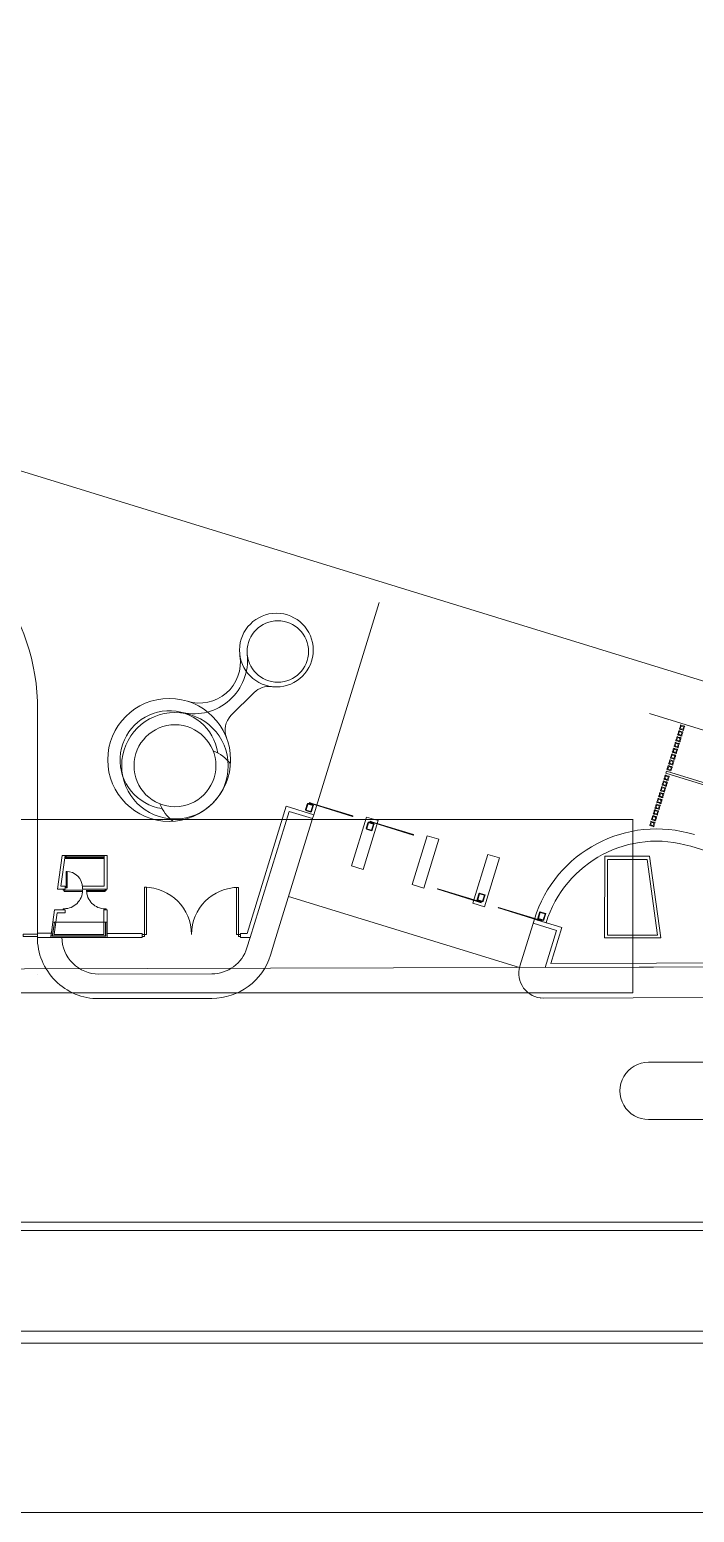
# Model space of a CAD drawing. Header units: metres. Extents: x -22 to 564, y 0 to 143.
# Drawn here: x 61.732 to 63.727, y 47.662 to 52.114 of the extents above; entities that cross this region are included whole.
import ezdxf

# ---------------------------------------------------------------- set-up
doc = ezdxf.new("R2010")
doc.units = ezdxf.units.M
doc.layers.add('XREF PIE 1.100$0$G-ANNO-TTLB', color=7, linetype='Continuous', lineweight=9)
doc.layers.add('XREF PIE 1.100$0$G-IMPT', color=7, linetype='Continuous', lineweight=9)

# ---------------------------------------------------------------- blocks, each defined once
blk = doc.blocks.new('XREF PIE 1.100$0$ZUM-TB-XX-PP_PIE DE PLANO - CDL_CONJUNTO_dwg-1452923-PLANTA BAJA GENERAL')
at = {"layer": 'XREF PIE 1.100$0$G-IMPT'}
for p, q in [((0.07304944582644429, 0.01884635541697663), (0.07374767493510212, 0.01954321257609757)), ((0.08685169582390681, 0.01492126513649432), (0.098126061422636, 0.01144815246365787)), ((0.06923814177706974, 0.01455194484314942), (0.06807038427505013, 0.01455194484314942)), ((0.0817104694253255, 0.01127874582525023), (0.07477765108560225, 0.01341441835526823)), ((0.07352892202164056, 0.01187112378429922), (0.07362431279986638, 0.01218078124695878)), ((0.06723497571732216, 0.01108281468153929), (0.06723497571732216, 0.01108128764556997)), ((0.06908428594203922, 0.01108167756303743), (0.07247327835658715, 0.01109031405026637)), ((0.06908356319830154, 0.01034674538326557), (0.07247454079622177, 0.01034674538326557)), ((0.120013311841629, 0.01044134660127897), (0.08233342312498464, 0.01036612258228974))]:
    blk.add_line(p, q, dxfattribs=at)
at = {"layer": 'XREF PIE 1.100$0$G-IMPT', "flags": 128}
for points in [[(0, 0), (0.12, 0), (0.12, 0.0748782895601067), (1.589012453451222e-05, 0.0748782895601067), (1.589012453451222e-05, 0)], [(1.123025334831551e-05, 0.07013983371538624), (1.123025334831551e-05, 0.07487828956045811), (0.0005003045089335135, 0.0110852656233211), (1.589012453517835e-05, 0.07487828956080356), (0.08986497717567743, 0.07487828956080356), (0.1143888126715636, 0.07487828956080356), (0.1200158901245345, 0.07487828956080356), (0.1143888126715664, 0.07487828956080356), (0.08986497717570026, 0.07492244199292449), (1.589012453517835e-05, 0.07492244199292449), (0.0005003042733007224, 0.01108529665638929), (0.007789688871673445, 0.01108529665638929), (0.08899366349407059, 0.01129846141424695), (0.1199814860477227, 0.01138918129519254), (0.1199814860477227, 0.07487828956010142), (0.1199814860477227, 0.01138918129519254), (0.08899366349407059, 0.01129846141424696), (0.08248167360918901, 0.01128083347313906), (0.08282589246007119, 0.01239823142711188), (0.0821208599746766, 0.0126154194675053), (0.08215705798140883, 0.01273292488173767), (0.08172217873752048, 0.01132122655057348)], [(0.1198929356060082, 0.07487835618785564), (0.1198929356060082, 0.01151177659168784), (0.08899333065765239, 0.01142141550033288), (0.08264834571954267, 0.01140423964121812), (0.08297959588103496, 0.01247953883461228), (0.08215705798140116, 0.01273292488171439)], [(0.07749561103352207, 0.02224210228872067), (0.07553292530775671, 0.01587065981454859), (0.07549672744848737, 0.01575315435489398), (0.0743960149373632, 0.01218002234307265), (0.07423395304402233, 0.01165393716357084)], [(0.06724278034504434, 0.01901906063516012), (0.06724278034504434, 0.01218741580934553), (0.06763735270516776, 0.01218741580934553), (0.06765438367274142, 0.01230961340193271), (0.06723618291459921, 0.01231037028646752), (0.06723618291459921, 0.01218741580934553)], [(0.0856152359477214, 0.01890453933799532), (0.09923539505721227, 0.01470879574648332), (0.1017455195794539, 0.01470879574648332)], [(0.104981626308902, 0.01315885492393749), (0.09899871353720174, 0.01314133936112097), (0.08610170407929348, 0.0171143138578101), (0.08611980308190559, 0.01717306656516399), (0.09900788014123019, 0.01320284372899602), (0.09899871353720174, 0.01314133936112097)], [(0.07553292530771201, 0.01587065981456653), (0.07471038882566618, 0.01612404429451728), (0.073533560469068, 0.01230382509024461), (0.07333759712894757, 0.01230382509024461), (0.07333759712894757, 0.01218106332651957), (0.07362431279986634, 0.01218106332651957), (0.07479169642610381, 0.01597034097561564), (0.07549672744848737, 0.01575315435489398)], [(0.07545796747965373, 0.01617978999915783), (0.07546267323751624, 0.01619506569767545), (0.07541978788953345, 0.01620827675072308), (0.07541508213167095, 0.01619300105220546)], [(0.0851187987623011, 0.01572802579240828), (0.06214192414689785, 0.01572802579240828), (0.06214192414689785, 0.01464403464844601), (0.06214192414689785, 0.01052513767892064), (0.08511359190805806, 0.01052513767892064), (0.08511359190805806, 0.01572802579240828)], [(0.0767100953278179, 0.01583149579859035), (0.07670558012151715, 0.01581683866318087), (0.07670160148188797, 0.01581806430367747), (0.0767100953278179, 0.01583149579859035), (0.07670611668818866, 0.01583272143908693)], [(0.07727930140026544, 0.01561872089478626), (0.07728400715812798, 0.01563399659330389), (0.0772411218101452, 0.01564720764635151), (0.0772364160522827, 0.01563193194783388)], [(0.06923823246362355, 0.01464416070097969), (0.06807047496160396, 0.01464416070097969), (0.06797794907310345, 0.01464540008380689), (0.06783746443476299, 0.01363132238916018), (0.06806947756649634, 0.01363132238916018), (0.06806947756649634, 0.01372331008167665), (0.06794332168398642, 0.01372331008167665), (0.06807047498697336, 0.0146453348986961)], [(0.06807146010604563, 0.01458168524979536), (0.06809520824783924, 0.01458168524979536), (0.06809625595997722, 0.01458166086515617), (0.06809520824783924, 0.01458166086515617), (0.06811198160196952, 0.01459177329410335), (0.06809695615196393, 0.0145834063651615), (0.06809904882867485, 0.01458061040545324), (0.0681000975711497, 0.01458165708725433), (0.06809800214687377, 0.01458165708725433), (0.06809695548619542, 0.01458272936933581), (0.06811267011680511, 0.01458164472321193), (0.06810848407649202, 0.01458653816786984), (0.0681126749250438, 0.01458653816786984), (0.0681126749250438, 0.01458164472321193), (0.06811372477765745, 0.01458870958818975), (0.06811198008270998, 0.01459022841424586), (0.06811111322249294, 0.01459072643493043), (0.06811267595538066, 0.0145875817586603), (0.06810953281896684, 0.0145875817586603), (0.06811111188060517, 0.01458936191807109), (0.0681137167986062, 0.0145805959807371), (0.06807041136357085, 0.0145805959807371), (0.06807041136357085, 0.0146113714573742), (0.06811374702182094, 0.0146113714573742), (0.06810850262255565, 0.01460539698635296), (0.06811112486774926, 0.01460256807316929), (0.0681095493043567, 0.01460434824387816), (0.06811373904276971, 0.01460321526266438), (0.06811199136392403, 0.0146016998710645), (0.06811112352586163, 0.01460120355630994), (0.06811269244077055, 0.01460434515286756), (0.06811269244077055, 0.01460539286500549), (0.06811269244077055, 0.01461028218831594), (0.06811198984466446, 0.014600154991207), (0.06809906703129284, 0.01459911998655705), (0.06809696336432201, 0.01459074035012718), (0.06809801210679683, 0.01459178703192824), (0.06810848819783949, 0.01459072901642165), (0.06809697366769063, 0.01460121747150669), (0.06809802034949172, 0.0146001687290319), (0.06809697366769063, 0.01460121747150669), (0.06811269827934618, 0.01461028218831594), (0.06809803030941482, 0.01461028218831594), (0.06809907905188964, 0.01461134329483317), (0.06810012401646262, 0.01460854836546176), (0.06809698154581724, 0.01460922845229805), (0.0681001257336907, 0.01461029455235834), (0.06809522507667472, 0.01459877452707961), (0.06809627278881271, 0.01459877452707961), (0.0680941773645368, 0.01459877452707961), (0.0680941773645368, 0.01459545780231294), (0.06809521958154477, 0.01459318672901049), (0.06809417513214022, 0.01459650551445088), (0.06809417513214022, 0.01459545780231294), (0.06809522507667472, 0.01459877452707961), (0.06809522507667472, 0.01461029936059705), (0.06807148826858664, 0.01461029936059705), (0.06807531888949926, 0.01459914334085937), (0.06807531888949926, 0.01459547634837655), (0.0680753163136571, 0.01459652406051449), (0.0680753163136571, 0.01459285706803166), (0.06807531270747808, 0.01459285706803166), (0.06807531270747808, 0.01459652406051449), (0.06807148826858664, 0.01461032271489936), (0.06923819908880854, 0.01461032271489936), (0.06923819908880854, 0.01457949017659703), (0.06807041136357085, 0.01457949017659703), (0.06807041136357085, 0.0146113714573742)], [(0.06809625595997722, 0.01458166086515617), (0.06809800214687377, 0.01458166086515617), (0.06809800214687377, 0.01459318398144551), (0.06809801897570929, 0.01459877177951463), (0.06809801897570929, 0.01461029661303207)], [(0.06921232632986118, 0.01458056330371105), (0.06921058014296459, 0.01458056330371105), (0.06921058014296459, 0.01459208985445661), (0.06810499891505684, 0.01459208985445661), (0.06810499891505684, 0.01459806643584357), (0.06920148339437307, 0.01459806643584357), (0.06920148339437307, 0.01459279729097746), (0.06921059697180011, 0.01459767765252572), (0.06921059697180011, 0.01460920248604316)], [(0.06932945079481204, 0.01362972138445482), (0.06859172406360575, 0.01362972138445482), (0.06859172406360575, 0.01372279649772531), (0.06923732575506228, 0.01372279649772531), (0.06923732575506228, 0.01464416070097969), (0.06933044921911236, 0.01464416070097969), (0.06933044921911236, 0.01362972138445482)], [(0.06923712218379269, 0.01458053891907186), (0.06921337404199918, 0.01458053891907186), (0.06921232632986118, 0.01458056330371105), (0.06921337404199918, 0.01458056330371105), (0.06919662060771496, 0.01459070664276423), (0.06921162957233068, 0.01458231017749886), (0.06920953140048978, 0.01457951833913806), (0.06920848471868868, 0.01458056708161289), (0.06921058014296459, 0.01458056708161289), (0.06921162890656217, 0.01458163318167317), (0.06919591217303322, 0.01458057944565529), (0.06920010782982378, 0.01458546464761827), (0.06919591698127195, 0.01458546464761827), (0.06919591698127195, 0.01458057944565529), (0.06919487140960975, 0.01458764637130685), (0.0691966190884554, 0.01458916176290673), (0.06919748692651784, 0.01458965807766129), (0.06919591801160885, 0.01458651648110367), (0.06919906114802268, 0.01458651648110367), (0.06919748558463011, 0.01458829356080195), (0.06919486343055842, 0.0145795327638542), (0.06923816886559378, 0.0145795327638542), (0.06923816886559378, 0.01461022306597697), (0.06919489365377322, 0.01461022306597697), (0.06920012637588739, 0.01460432346610139), (0.06919749857177412, 0.01460149971590014), (0.06919907763341257, 0.01460327678430032), (0.06919488567472185, 0.01460215204578148), (0.06919663036966943, 0.01460063321972538), (0.06919749722988644, 0.0146001351990408), (0.0691959344969987, 0.01460327987531093), (0.0691959344969987, 0.01460432758744886), (0.0691959344969987, 0.0146092169107593), (0.06919662885040985, 0.01459908833986788), (0.06920954960310774, 0.01459802792024188), (0.06921163678468874, 0.01458964416246454), (0.06921059010288763, 0.01459069290493934), (0.06920011195117123, 0.01458965549617007), (0.06921164708805742, 0.01460012128384405), (0.06921059834558257, 0.01459907460204298), (0.06921164708805742, 0.01460012128384405), (0.06919594033557427, 0.0146092169107593), (0.0692106083055056, 0.0146092169107593), (0.06920956162370452, 0.014610251228518), (0.06920851116400159, 0.01460745835982033), (0.06921165496618399, 0.01460813226463541), (0.06920851288122971, 0.0146092045467169), (0.06921339087083465, 0.01459767490496074), (0.06921234315869668, 0.01459767490496074), (0.06921443858297255, 0.01459767490496074), (0.06921443858297255, 0.01459435611952035), (0.06921338537570468, 0.01459208710689163), (0.069214436350576, 0.01459540383165828), (0.069214436350576, 0.01459435611952035), (0.06921339087083465, 0.01459767490496074), (0.06921339087083465, 0.01460919973847818), (0.06923715034633378, 0.01460919973847818), (0.06923329774490133, 0.01459800456593956), (0.06923329774490133, 0.01459433757345675), (0.06923329516905918, 0.01459538528559468), (0.06923329516905918, 0.01459171829311185), (0.06923329156288016, 0.01459171829311185), (0.06923329156288016, 0.01459538528559468), (0.06923715034633378, 0.01460917638417587)], [(0.0843596458614267, 0.01452997941476587), (0.08553952857833899, 0.01452997941476587), (0.0858501063624991, 0.01225400740963361), (0.0843574097223021, 0.01225400740963361), (0.0843574097223021, 0.01452997941476587)], [(0.06810052438408686, 0.01416907917086113), (0.06810052438408686, 0.01367726135808405), (0.0681306902073964, 0.01367726135808405), (0.0681306902073964, 0.01416904337148481), (0.06810052438413153, 0.01416904337148481)], [(0.06803850155005883, 0.01360047798413656), (0.06803850155005883, 0.01363121659743122), (0.0680077987361315, 0.01363121659743122), (0.0680077987361315, 0.01360051378351287), (0.06803850155005883, 0.01360051378351287)], [(0.06859179658248302, 0.0135998335954057), (0.06859179658248302, 0.01356909498209315), (0.06803846575068245, 0.01356909498209315), (0.06803846575068245, 0.01360047798413656), (0.06859179658248302, 0.01360047798413656)], [(0.06871475735637508, 0.01359969037903479), (0.06871475735637508, 0.01356895176573685), (0.06926801658355086, 0.01356895176573685), (0.06926801658355086, 0.01359904588671686), (0.06871475735637508, 0.01359904588671686)], [(0.06926805238867954, 0.01359904588671686), (0.06926805238867954, 0.01362978450000586), (0.06929882680710617, 0.01362978450000586), (0.06929882680710617, 0.01359901008158821), (0.06926805238867954, 0.01359901008158821)], [(0.07044978901424472, 0.0136900829753687), (0.07044978901424472, 0.01227610954792582), (0.07050961947288387, 0.01227610954792582), (0.07050961947288387, 0.01369001137663396), (0.07044978901424472, 0.01369001137663396)], [(0.07327722393106324, 0.01368730243188967), (0.07327722393106324, 0.01227332850045761), (0.07321461240308894, 0.01227332850045761), (0.07321461240308894, 0.0136873517484984), (0.07327722393106324, 0.0136873517484984)], [(0.06806856218752401, 0.01301618838231039), (0.06775229030612677, 0.01301618838231039), (0.06770119699257189, 0.01264768620468506), (0.06779428015036291, 0.01264768620468506), (0.06783260087517365, 0.01292420448331364), (0.06806847683769063, 0.01292420448331364), (0.06806847683769063, 0.01301618838231039)], [(0.06803782415105475, 0.01301644433515598), (0.06803782415105475, 0.01304718294845958), (0.06800712133712747, 0.01304718294845958), (0.06800712133712747, 0.01301648013454123), (0.06803782415105475, 0.01301648013454123)], [(0.06923663099974992, 0.01301503968475181), (0.06932884621781663, 0.01301503968475181), (0.06932884621781663, 0.01264608556746134), (0.0692362682535527, 0.01264608556746134), (0.0692362682535527, 0.01301503968475181)], [(0.06926736930212984, 0.01301501224435831), (0.06926736930212984, 0.01304575085765625), (0.06929814372055643, 0.01304575085765625), (0.06929814372055643, 0.01301497643922965), (0.06926736930212984, 0.01301497643922965)], [(0.08050297929175393, 0.01328447908269633), (0.08049827356792154, 0.0132692033736956), (0.08054115894533481, 0.01325599241618491), (0.08054586466916722, 0.01327126812518565)], [(0.06770119699257189, 0.01264768620468506), (0.06763735270516776, 0.01218683106385099), (0.06932803003886835, 0.01218683106385099), (0.06932803003886835, 0.01264608556746133)], [(0.06929357159593869, 0.01264611990036085), (0.06929357159593869, 0.0122199558352781), (0.06767742852468567, 0.0122199558352781), (0.06774795776012796, 0.01264120823011735), (0.06769154263722989, 0.01223397994916945), (0.0692808691443684, 0.01223397994916945), (0.0692808691443684, 0.01264613199190432)], [(0.06923626825355267, 0.01264617625338597), (0.06923626825355267, 0.01227732102669066), (0.06774320781501872, 0.01227732102669066), (0.06779428015036291, 0.01264758924100988), (0.0692362682535527, 0.01264758924100988)], [(0.08250957422410979, 0.01262433086156193), (0.08215705798141335, 0.01273292488176894), (0.08227456339564995, 0.01269672687502432)], [(0.08232431321236568, 0.01272340997832476), (0.08231960748853324, 0.01270813426932402), (0.08236249286594657, 0.01269492331181334), (0.08236719858977899, 0.01271019902081407)], [(0.06680580887420041, 0.01227969147522182), (0.06723614676879808, 0.01227969147522182), (0.06723614676879808, 0.01221780216681403), (0.06680575955760955, 0.01221780216681403), (0.06680575955760955, 0.01227969147522182)], [(0.06932803003886835, 0.01218500627825628), (0.07038656876263384, 0.01218500627825628), (0.07038656876263384, 0.01230691977193136), (0.06932815095421374, 0.01230691977193136), (0.06932815095421374, 0.01218500627825628)], [(0.07044814224627663, 0.01227610954792582), (0.07038666501968735, 0.01227610954792582), (0.07038666501968735, 0.01221470392007124), (0.07044807064752401, 0.01221470392007124), (0.07044807064752401, 0.01227610954792582)], [(0.07327608965160878, 0.01227332850045761), (0.0733375669001107, 0.01227332850045761), (0.0733375669001107, 0.01221180193534696), (0.07327604033501794, 0.01221180193534696), (0.07327604033501794, 0.01227332850045761)], [(0.1200170758939569, 0.008504816308274826), (0.08902916549521507, 0.008444584812464791), (0.0855878449328041, 0.008444584812464791)], [(0.1200204217182459, 0.0067834560478257), (0.08903251131950404, 0.006723224552015669), (0.08558615211180533, 0.006723224552015669)], [(0.1200266357473311, 0.003632752042879678), (0.0005161654879325683, 0.003632752042879678), (0.0005161654879325683, 0.003384889608966459), (0.1200265752896585, 0.003384889608966459), (0.1200265752896585, 0.003632752042879678)], [(0.1200327893187437, 0.0004205707993681817), (0.08904487892000183, 0.0003603393035581497), (0.007818911186644963, 0.0003603393035581497), (0.0005101112696530852, 0.0002341852974081892)]]:
    blk.add_lwpolyline(points, dxfattribs=at)
for points in [[(0.02684305220361375, 0.06354491451137292), (0.0197934913460166, 0.04066072904932546), (0.09942691331867809, 0.01612934883355279), (0.1064764741763174, 0.03901353429573703)], [(0.07546802651161237, 0.01597050542432265), (0.07551853076986811, 0.01613445092375427), (0.07552011709714228, 0.01613396224744044), (0.07552411306320281, 0.01614693383981955), (0.07551500665261962, 0.01616414863312519), (0.07548498404088952, 0.01617339725380454), (0.07548444106883105, 0.01617163467321473), (0.07538984922045318, 0.01620077418089216), (0.07539039219248929, 0.01620253676140928), (0.07536036958055396, 0.01621178538215184), (0.07534316000414998, 0.01620269590626945), (0.07533915882131052, 0.01618970737932961), (0.07534074514858469, 0.01618921870301577), (0.07529024089033814, 0.01602527320361407), (0.07528865456306401, 0.0160257618799279), (0.0752846585969903, 0.01601279028750603), (0.07529376500745706, 0.01599557549421753), (0.07532378761929832, 0.01598632687350395), (0.07532433059136202, 0.01598808945411085), (0.07541892243973991, 0.01595894994643342), (0.0754183794676762, 0.01595718736582653), (0.07544840207951742, 0.01594793874511294), (0.07546561687280888, 0.01595704515557412), (0.07546961283888654, 0.0159700167480088)], [(0.07530453346700686, 0.01601466141479314), (0.07530649557602101, 0.01601095223637583), (0.07544653095223885, 0.01596781361512688), (0.07545024013065323, 0.0159697757241466), (0.07550423819317044, 0.01614506271248115), (0.07550227608409252, 0.01614877189096492), (0.07536223406159198, 0.01619191255955599), (0.07535853469834698, 0.01618995868967125)], [(0.0754024877478196, 0.01623531657500086), (0.07539637940798458, 0.0162154878544229), (0.07551388478189486, 0.01617928971680412), (0.07551999312172988, 0.01619911843738207), (0.0754024877478196, 0.01623531657500086), (0.07539637940798458, 0.0162154878544229), (0.07551388478189486, 0.01617928971680412), (0.07551519686849528, 0.01618354897533877), (0.07670160333883048, 0.01581807033163192), (0.07670612810603188, 0.01583275850336751), (0.0755197216356967, 0.01619823714707435), (0.07551999312172988, 0.01619911843738207)], [(0.07701982689336448, 0.01422396330374108), (0.07747230197752006, 0.01569278098164744), (0.07711978573481916, 0.01580137500182761), (0.0766673106506546, 0.01433255732393021)], [(0.0772893604322241, 0.01540943631995107), (0.07733986469047986, 0.01557338181938271), (0.077341451017754, 0.01557289314306887), (0.07734544698381456, 0.01558586473544797), (0.07733634057323133, 0.01560307952875362), (0.07730631796150127, 0.01561232814943296), (0.0773057749894428, 0.01561056556884316), (0.0772111831410649, 0.01563970507652059), (0.07721172611310102, 0.01564146765703771), (0.07718170350116568, 0.01565071627778027), (0.07716449392476171, 0.01564162680189788), (0.07716049274192228, 0.01562863827495803), (0.07716207906919642, 0.0156281495986442), (0.07711157481094989, 0.01546420409924249), (0.0771099884836757, 0.01546469277555632), (0.07710599251760203, 0.01545172118313446), (0.07711509892806878, 0.01543450638984597), (0.07714512153991004, 0.01542525776913238), (0.0771456645119738, 0.01542702034973928), (0.07724025636035174, 0.01539788084206186), (0.07723971338828792, 0.01539611826145496), (0.0772697360001292, 0.01538686964074137), (0.07728695079342061, 0.01539597605120255), (0.07729094675949824, 0.01540894764363723)], [(0.0771258673876186, 0.01545359231042157), (0.07712782949663274, 0.01544988313200426), (0.07726786487285058, 0.01540674451075531), (0.07727157405126492, 0.01540870661977503), (0.07732557211378216, 0.01558399360810958), (0.07732361000470425, 0.01558770278659334), (0.07718356798220376, 0.01563084345518442), (0.0771798686189587, 0.01562888958529968)], [(0.07722382166843135, 0.01567424747062928), (0.07721771332859635, 0.01565441875005133), (0.07733521870250659, 0.01561822061243255), (0.07734132704234159, 0.0156380493330105), (0.07722382166843135, 0.01567424747062928), (0.07721771332859635, 0.01565441875005133), (0.07733521870250659, 0.01561822061243255), (0.07733653078910707, 0.01562247987096721), (0.07852293725944225, 0.01525700122726035), (0.07852746202664358, 0.01527168939899594), (0.07734105555630845, 0.01563716804270278), (0.07734132704234159, 0.0156380493330105)], [(0.07884116081397623, 0.01366289419936951), (0.07929363589813182, 0.01513171187727587), (0.07894111965543087, 0.01524030589745604), (0.07848864457126635, 0.01377148821955863)], [(0.07853142924842961, 0.01527042669421878), (0.07852745060880045, 0.01527165233471537), (0.07852293540249973, 0.01525699519930591), (0.07852691404212886, 0.0152557695588093)], [(0.08066249473458793, 0.01310182509499794), (0.0811149698187436, 0.0145706427729043), (0.08076245357604266, 0.01467923679308447), (0.08030997849187806, 0.01321041911518707)], [(0.08427231026093203, 0.0146297540345392), (0.08561866178543756, 0.0146297540345392), (0.08595528405890604, 0.01216916917690733), (0.08426466367643201, 0.01216916917690733)], [(0.07925085066768804, 0.01363277049386231), (0.0792548293100476, 0.01363154486222904), (0.0792593444836962, 0.01364620200769713), (0.07925536584133663, 0.0136474276393304)], [(0.08055845914728602, 0.01322895263044723), (0.08056456744294804, 0.01324878136463285), (0.08044706198839843, 0.01328497924048149), (0.08044095369273645, 0.01326515050629586), (0.08055845914728602, 0.01322895263044723), (0.08056456744294804, 0.01324878136463285), (0.08044706198839843, 0.01328497924048149), (0.08044574991128645, 0.01328071997902388), (0.07925934262676712, 0.01364619597973853), (0.079254817892287, 0.01363150779792304), (0.08044122517680635, 0.01326603179720838), (0.08044095369273645, 0.01326515050629586)], [(0.08049291979356613, 0.01349376363512222), (0.08044241590053654, 0.01332981802318123), (0.08044082957217374, 0.01333030669596116), (0.08043683363501043, 0.01331733509468015), (0.08044594008394344, 0.01330012032166116), (0.08047596271627687, 0.01329087176786406), (0.08047650568440881, 0.01329263434966345), (0.08057109759770141, 0.01326349505271104), (0.08057055462959184, 0.01326173247098432), (0.08060057726213046, 0.01325248391712401), (0.08061778681828552, 0.01326157343134464), (0.08062178797219006, 0.013274561967198), (0.08062020164382727, 0.01327505063997793), (0.08067070553684766, 0.013438996251889), (0.08067229186521045, 0.01343850757910907), (0.08067628780238699, 0.01345147918043282), (0.08066718135357029, 0.01346869395343468), (0.0806371587211257, 0.01347794250726602), (0.08063661575298856, 0.01347617992544952), (0.08054202383969597, 0.01350531922240193), (0.08054256680783319, 0.01350708180421843), (0.0805125441753886, 0.01351633035804977), (0.08049532940238378, 0.01350722390923873), (0.08049133346520332, 0.01349425230790215)], [(0.08065641293653876, 0.01344960800886991), (0.08065445081926159, 0.01345331718291617), (0.08051441534694292, 0.01349645549220424), (0.08051070617289961, 0.01349449337492148), (0.08045670850087437, 0.01331920626629436), (0.08045867061821527, 0.01331549709218165), (0.08059871273682119, 0.01327235673556626), (0.08060241209571356, 0.01327431061369217)], [(0.08107218458829975, 0.01307170138949073), (0.0810761632306593, 0.01307047575785746), (0.08108067840430794, 0.01308513290332556), (0.08107669976194838, 0.01308635853495882)], [(0.08237979306789776, 0.01266788352607565), (0.08238590136355982, 0.01268771226026128), (0.0822683959090102, 0.01272391013610992), (0.08226228761334817, 0.01270408140192428), (0.08237979306789776, 0.01266788352607565), (0.08238590136355982, 0.01268771226026128), (0.0822683959090102, 0.01272391013610992), (0.0822670838318982, 0.01271965087465231), (0.08108067654737887, 0.01308512687536696), (0.08107615181289878, 0.01307043869355147), (0.0822625590974181, 0.01270496269283681), (0.08226228761334817, 0.01270408140192428)], [(0.08231425371417787, 0.01293269453075065), (0.08226374982114826, 0.01276874891880966), (0.08226216349278548, 0.01276923759158958), (0.08225816755562217, 0.01275626599030858), (0.08226727400455523, 0.01273905121728959), (0.08229729663688866, 0.01272980266349248), (0.08229783960502056, 0.01273156524529187), (0.08239243151831312, 0.01270242594833946), (0.08239188855020359, 0.01270066336661275), (0.08242191118274222, 0.01269141481275244), (0.08243912073889725, 0.01270050432697307), (0.08244312189280183, 0.01271349286282643), (0.082441535564439, 0.01271398153560636), (0.08249203945745937, 0.01287792714751743), (0.08249362578582216, 0.01287743847473749), (0.0824976217229987, 0.01289041007606125), (0.08248851527418205, 0.0129076248490631), (0.08245849264173745, 0.01291687340289444), (0.08245794967360026, 0.01291511082107795), (0.0823633577603077, 0.01294425011803035), (0.0823639007284449, 0.01294601269984686), (0.08233387809600032, 0.01295526125367819), (0.08231666332299552, 0.01294615480486715), (0.0823126673858151, 0.01293318320353058)], [(0.08247774685715055, 0.01288853890449834), (0.08247578473987338, 0.0128922480785446), (0.08233574926755469, 0.01293538638783267), (0.0823320400935114, 0.01293342427054991), (0.08227804242148613, 0.01275813716192279), (0.08228000453882701, 0.01275442798781008), (0.0824200466574329, 0.01271128763119468), (0.08242374601632531, 0.0127132415093206)]]:
    blk.add_lwpolyline(points, close=True, dxfattribs=at)
at = {"layer": 'XREF PIE 1.100$0$G-IMPT'}
for centre, radius in [((0.07441292560930134, 0.02081387308873062), 0.001106590829209109), ((0.074455714183412, 0.02077100027387749), 0.0009221590243409378), ((0.07119363708307663, 0.01751533282491807), 0.001844318048681876), ((0.07136734997205824, 0.01734127793569368), 0.001598408975524268), ((0.07136734997205824, 0.01734127793569368), 0.001229545365787926), ((0.0865376315084946, 0.01830996187735876), 4.918181463149651e-05), ((0.08659119583874467, 0.01848384159252383), 4.918181463152427e-05), ((0.08637693851774589, 0.01778832273186305), 4.918181463152427e-05), ((0.08643050284798223, 0.01796220244698938), 4.918181463152427e-05), ((0.08648406717824443, 0.01813608216219363), 4.918181463149651e-05), ((0.08626980985721895, 0.01744056330145521), 4.918181463149651e-05), ((0.08632337418748201, 0.01761444301665924), 4.918181463151039e-05), ((0.08612760165981857, 0.01697892921133403), 4.918181463151039e-05), ((0.0862162455269568, 0.01726668358625096), 4.918181463149651e-05), ((0.08596690866903116, 0.01645729006572148), 4.918181463149651e-05), ((0.08602047299929333, 0.01663116978092574), 4.918181463152427e-05), ((0.08607403732955549, 0.01680504949612999), 4.918181463152427e-05), ((0.08585978000850675, 0.01610953063531296), 4.918181463152427e-05), ((0.08591334433876896, 0.01628341035051722), 4.918181463152427e-05), ((0.08569996725811786, 0.01559113062453573), 4.918181463149651e-05), ((0.08575353158837981, 0.01576501033973939), 4.918181463152427e-05), ((0.08580709591864201, 0.01593889005494364), 4.918181463149651e-05)]:
    blk.add_circle(centre, radius, dxfattribs=at)
for centre, radius, start, end in [((0.06078767029604537, 0.01902540869079402), 0.006455113170386559, 359.943654457333, 72.87787043264244), ((0.07193101236420078, 0.02051469608207014), 0.001614860642387964, 257.97339586506, 5.741253722275229), ((0.07210515398164388, 0.02045093723192561), 0.001229545365787919, 252.7502224923105, 8.937520182510339), ((0.07418195715755607, 0.01910807535303675), 0.0006147726828939597, 82.28893191360697, 134.9436544575638), ((0.07119363708307663, 0.01751533282491807), 0.001475454438945538, 8.073756811487739, 261.8135521031123), ((0.07348372804889829, 0.0184112181939158), 0.0006147726828939592, 134.943654457563, 201.3654759791218), ((0.0865987662314088, 0.01823041226309913), 0.0001464877073038312, 150.9287172906703, 165.4533705447332), ((0.08650610654697387, 0.01840520772911013), 0.0001464877073043799, 250.4030657948046, 264.9277190488638), ((0.08640211452783071, 0.01835157929659692), 8.48969270183237e-05, 323.9266563969579, 1.929779941697467), ((0.08663287736024593, 0.01834148683887975), 0.0001464877073043545, 160.4030657943627, 174.9277190478547), ((0.08649601408925649, 0.0181744448966949), 8.489692701831807e-05, 53.92665639654737, 91.92977994253131), ((0.08645808189423507, 0.01824882715444386), 0.000146487707304383, 60.92871729184353, 75.45337054478821), ((0.08665233056165891, 0.0184042919782642), 0.0001464877073038312, 150.9287172906689, 165.4533705447331), ((0.086559670877224, 0.0185790874442752), 0.0001464877073043799, 250.4030657948047, 264.9277190488639), ((0.08645567885808082, 0.01852545901176199), 8.48969270183237e-05, 323.9266563969579, 1.929779941697467), ((0.0865792489277329, 0.01844547885802258), 8.489692701830493e-05, 233.9266563964498, 271.9297799425312), ((0.086686441690496, 0.01851536655404481), 0.0001464877073043591, 160.4030657943615, 174.9277190478537), ((0.0865495784195066, 0.01834832461185998), 8.489692701830685e-05, 53.92665639654395, 91.92977994253147), ((0.08651164622448516, 0.01842270686960894), 0.000146487707304383, 60.92871729184381, 75.45337054478838), ((0.08644238565674327, 0.01827843691583789), 0.0001464877073043853, 340.4030657943628, 354.9277190478541), ((0.08656915647001553, 0.01821471602560733), 0.0001464877073043929, 70.40306579480671, 84.92771904885926), ((0.086632813257983, 0.01861935857318766), 8.48969270183131e-05, 233.9266563964448, 271.929779942531), ((0.08667314848915851, 0.01826834445812087), 8.489692701832355e-05, 143.9266563970869, 181.9297799418586), ((0.0866707454530045, 0.01854497631543866), 0.000146487707304352, 240.928717291843, 255.4533705447848), ((0.08647649678558049, 0.01838951149161894), 0.0001464877073038475, 330.9287172905207, 345.4533705445748), ((0.08649594998699338, 0.01845231663100296), 0.0001464877073043853, 340.4030657943628, 354.9277190478541), ((0.08662272080026565, 0.0183885957407724), 0.0001464877073043799, 70.4030657948051, 84.92771904885886), ((0.08672671281940861, 0.01844222417328594), 8.489692701833477e-05, 143.9266563970887, 181.9297799418579), ((0.0865300611158306, 0.01856339120678401), 0.0001464877073038475, 330.9287172905216, 345.453370544576), ((0.08624142153708206, 0.01782994015110121), 8.489692701833492e-05, 323.9266563969598, 1.929779941697407), ((0.08647218436949726, 0.01781984769338403), 0.0001464877073043545, 160.4030657943627, 174.9277190478547), ((0.0862973889034864, 0.01772718800894815), 0.0001464877073043897, 60.9287172918399, 75.45337054478361), ((0.0864916375708965, 0.01788265283272975), 0.0001464877073038312, 150.9287172906703, 165.4533705447332), ((0.08639897788646152, 0.01805744829874074), 0.0001464877073043715, 250.4030657947985, 264.9277190488582), ((0.08629498586731832, 0.01800381986622753), 8.489692701834309e-05, 323.926656396957, 1.929779941696173), ((0.08641855593698422, 0.01792383971252687), 8.489692701832431e-05, 233.926656396449, 271.9297799425307), ((0.0865257486997336, 0.01799372740851036), 0.0001464877073043722, 160.4030657943632, 174.9277190478538), ((0.08638888542874418, 0.01782668546632552), 8.489692701834564e-05, 53.9266563965412, 91.92977994253059), ((0.08635095323372277, 0.01790106772407447), 0.0001464877073043897, 60.92871729184019, 75.45337054478377), ((0.08654520190115868, 0.018056532547934), 0.0001464877073038312, 150.9287172906696, 165.4533705447327), ((0.08645254221672369, 0.01823132801394501), 0.0001464877073043929, 250.4030657948063, 264.9277190488643), ((0.08634855019758052, 0.01817769958143179), 8.48969270183237e-05, 323.9266563969581, 1.929779941696868), ((0.08640846347926687, 0.01769307688011162), 0.0001464877073043715, 70.40306579479883, 84.92771904885852), ((0.08647212026722051, 0.0180977194276532), 8.489692701832431e-05, 233.926656396449, 271.9297799425307), ((0.08657931302999582, 0.01816760712371461), 0.0001464877073043722, 160.4030657943632, 174.9277190478538), ((0.08651005246224203, 0.01802333716990421), 0.0001464877073043641, 240.928717291845, 255.4533705447861), ((0.08644244975900633, 0.01800056518152978), 8.489692701831502e-05, 53.926656396539, 91.92977994253128), ((0.0864045175639849, 0.01807494743927874), 0.0001464877073043897, 60.9287172918399, 75.45337054478361), ((0.08631580379483182, 0.01786787234612323), 0.0001464877073038475, 330.9287172905216, 345.453370544576), ((0.0863352569962309, 0.01793067748546852), 0.0001464877073043853, 340.4030657943628, 354.9277190478541), ((0.08646202780950321, 0.01786695659523796), 0.0001464877073043929, 70.40306579480671, 84.92771904885926), ((0.08652568459748271, 0.01827159914285746), 8.489692701830493e-05, 233.9266563964498, 271.9297799425312), ((0.08656601982864616, 0.01792058502775148), 8.489692701830417e-05, 143.9266563970856, 181.9297799418586), ((0.08656361679250422, 0.01819721688510846), 0.000146487707304352, 240.928717291843, 255.4533705447848), ((0.08636936812506812, 0.01804175206124955), 0.0001464877073038731, 330.9287172905198, 345.4533705445755), ((0.08638882132649303, 0.01810455720067277), 0.0001464877073043983, 340.4030657943619, 354.9277190478533), ((0.08651559213976541, 0.0180408363104422), 0.0001464877073043799, 70.4030657948051, 84.92771904886426), ((0.08661958415890836, 0.01809446474295574), 8.489692701831234e-05, 143.9266563970837, 181.9297799418583), ((0.08661718112275439, 0.01837109660027358), 0.000146487707304352, 240.928717291843, 255.4533705447796), ((0.08642293245533025, 0.01821563177645382), 0.0001464877073038731, 330.9287172905193, 345.4533705445752), ((0.07206220152798448, 0.01664505837879629), 0.001229545365787914, 37.76289867533583, 68.52183293564934), ((0.0863309445801332, 0.01736101368719558), 0.0001464877073038312, 150.9287172906696, 165.4533705447314), ((0.08623828489569826, 0.01753580915320657), 0.0001464877073043929, 250.4030657948063, 264.9277190488589), ((0.08613429287655505, 0.01748218072069338), 8.489692701835431e-05, 323.926656396958, 1.929779941696492), ((0.08636505570897034, 0.01747208826297619), 0.0001464877073043722, 160.4030657943632, 174.9277190478552), ((0.0862281924379809, 0.01730504632079134), 8.489692701831807e-05, 53.92665639654737, 91.92977994253131), ((0.08619026024295946, 0.0173794285785403), 0.000146487707304383, 60.92871729184368, 75.45337054478829), ((0.08638450891039627, 0.01753489340239962), 0.0001464877073038312, 150.9287172906696, 165.4533705447314), ((0.08629184922596128, 0.01770968886841061), 0.0001464877073043799, 250.4030657948048, 264.9277190488638), ((0.08618785720681811, 0.0176560604358974), 8.48969270183237e-05, 323.9266563969581, 1.929779941696868), ((0.08631142727645724, 0.01757608028211903), 8.489692701832431e-05, 233.926656396449, 271.9297799425307), ((0.08641862003923334, 0.01764596797818022), 0.0001464877073043853, 160.4030657943616, 174.9277190478531), ((0.08634935947147873, 0.01750169802437004), 0.0001464877073043641, 240.928717291845, 255.4533705447861), ((0.0862817567682439, 0.01747892603599538), 8.489692701834564e-05, 53.92665639654054, 91.92977994253063), ((0.08624382457322254, 0.01755330829374433), 0.000146487707304383, 60.92871729184353, 75.45337054478821), ((0.08643807324066013, 0.01770877311760341), 0.0001464877073038312, 150.9287172906689, 165.4533705447318), ((0.08634541355622523, 0.01788356858361442), 0.0001464877073043715, 250.4030657947985, 264.9277190488582), ((0.08617456400546762, 0.01740903833993435), 0.0001464877073043853, 340.4030657943628, 354.9277190478541), ((0.08630133481873994, 0.01734531744970378), 0.0001464877073043929, 70.40306579480671, 84.92771904885926), ((0.0863649916067203, 0.01774995999732306), 8.489692701830493e-05, 233.9266563964498, 271.9297799425312), ((0.08640532683788284, 0.01739894588221732), 8.489692701830417e-05, 143.9266563970856, 181.9297799418589), ((0.0864029238017418, 0.01767557773957407), 0.0001464877073043641, 240.9287172918447, 255.4533705447861), ((0.08633532109850783, 0.0176528057511992), 8.489692701831502e-05, 53.926656396539, 91.92977994253128), ((0.08620867513430483, 0.01752011291571538), 0.0001464877073038663, 330.9287172905204, 345.4533705445745), ((0.08622812833573068, 0.01758291805513837), 0.0001464877073043983, 340.4030657943634, 354.9277190478546), ((0.08635489914900298, 0.01751919716490781), 0.0001464877073043799, 70.40306579480497, 84.92771904886422), ((0.08645889116814591, 0.01757282559742135), 8.489692701829295e-05, 143.9266563970836, 181.9297799418587), ((0.08645648813200571, 0.01784945745477787), 0.0001464877073043641, 240.9287172918447, 255.4533705447808), ((0.0862622394645679, 0.01769399263091941), 0.0001464877073038663, 330.9287172905209, 345.4533705445761), ((0.08628169266599456, 0.01775679777034218), 0.0001464877073043983, 340.4030657943626, 354.9277190478536), ((0.08651245549840982, 0.01774670531262515), 8.489692701832355e-05, 143.9266563970857, 181.9297799418583), ((0.08618873638273276, 0.01689937959707438), 0.0001464877073038312, 150.9287172906696, 165.4533705447314), ((0.0860960766982978, 0.01707417506308538), 0.0001464877073043799, 250.4030657948048, 264.9277190488638), ((0.08599208467915465, 0.01702054663057218), 8.489692701833492e-05, 323.9266563969601, 1.929779941696807), ((0.08622284751156993, 0.017010454172855), 0.0001464877073043722, 160.4030657943617, 174.9277190478537), ((0.08608598424058046, 0.01684341223067016), 8.489692701831807e-05, 53.92665639654754, 91.92977994253121), ((0.08604805204555906, 0.01691779448841912), 0.000146487707304383, 60.92871729184381, 75.45337054478314), ((0.08616921907905684, 0.01711444619199785), 8.489692701830796e-05, 233.9266563964584, 271.9297799425311), ((0.086277380249871, 0.01718713397199132), 0.0001464877073038312, 150.9287172906703, 165.4533705447332), ((0.08618472056543608, 0.01736192943800232), 0.0001464877073043799, 250.4030657948047, 264.9277190488639), ((0.08608072854629291, 0.01730830100548911), 8.48969270183237e-05, 323.9266563969591, 1.929779941696489), ((0.08631149137870814, 0.01729820854777193), 0.0001464877073043853, 160.4030657943616, 174.9277190478531), ((0.08603235580806724, 0.01694740424981316), 0.0001464877073043806, 340.4030657943619, 354.9277190478523), ((0.0861746281077187, 0.01713116660558708), 8.489692701831502e-05, 53.92665639653882, 91.9297799425314), ((0.08615912662133951, 0.0168836833595826), 0.0001464877073043929, 70.40306579480671, 84.92771904885926), ((0.0861366959126973, 0.01720554886333605), 0.0001464877073043951, 60.9287172918457, 75.45337054478944), ((0.08626311864048244, 0.01693731179209612), 8.489692701831234e-05, 143.926656397085, 181.9297799418607), ((0.08606646693690442, 0.0170584788255942), 0.0001464877073038731, 330.9287172905193, 345.4533705445739), ((0.08625786294619507, 0.01740220056691478), 8.489692701830493e-05, 233.9266563964498, 271.9297799425312), ((0.08629579514121659, 0.01732781830916578), 0.000146487707304352, 240.928717291843, 255.4533705447848), ((0.08612099967520546, 0.01723515862473008), 0.0001464877073043853, 340.4030657943628, 354.9277190478541), ((0.08624777048847777, 0.01717143773449954), 0.0001464877073043799, 70.40306579480497, 84.92771904886422), ((0.08635176250762068, 0.01722506616701306), 8.489692701830417e-05, 143.9266563970856, 181.9297799418589), ((0.08615511080404264, 0.01734623320051113), 0.0001464877073038731, 330.9287172905193, 345.4533705445766), ((0.0858313916883672, 0.01649890748495964), 8.48969270183237e-05, 323.9266563969569, 1.929779941694166), ((0.0860621545207825, 0.01648881502724246), 0.0001464877073043853, 160.4030657943632, 174.9277190478545), ((0.08588735905477163, 0.01639615534280658), 0.0001464877073043897, 60.92871729184019, 75.45337054478377), ((0.08608160772220752, 0.01655162016666611), 0.0001464877073038312, 150.9287172906689, 165.4533705447331), ((0.08598894803777257, 0.0167264156326771), 0.0001464877073043929, 250.4030657948063, 264.9277190488643), ((0.0858849560186294, 0.01667278720016389), 8.48969270183237e-05, 323.9266563969579, 1.929779941697467), ((0.0860085260882694, 0.0165928070463853), 8.489692701832431e-05, 233.926656396449, 271.9297799425307), ((0.08611571885104465, 0.01666269474244671), 0.0001464877073043545, 160.4030657943623, 174.9277190478528), ((0.08597885558005522, 0.01649565280026187), 8.489692701831502e-05, 53.92665639653882, 91.92977994252196), ((0.08594092338503384, 0.01657003505801083), 0.000146487707304383, 60.92871729184381, 75.45337054478838), ((0.08613517205246973, 0.01672549988187036), 0.0001464877073038312, 150.9287172906689, 165.4533705447331), ((0.08604251236803477, 0.01690029534788136), 0.0001464877073043799, 250.4030657948046, 264.9277190488584), ((0.08593852034889157, 0.01684666691536815), 8.489692701833492e-05, 323.9266563969588, 1.929779941694421), ((0.08599843363055214, 0.01636204421397005), 0.0001464877073043799, 70.40306579480506, 84.92771904886425), ((0.08606209041853159, 0.01676668676158955), 8.489692701830493e-05, 233.9266563964493, 271.9297799425312), ((0.08616928318130679, 0.01683657445765098), 0.0001464877073043722, 160.4030657943617, 174.9277190478537), ((0.08610002261355312, 0.01669230450384056), 0.0001464877073043641, 240.9287172918451, 255.4533705447862), ((0.08603241991031739, 0.01666953251546613), 8.489692701831807e-05, 53.92665639654737, 91.92977994253124), ((0.08599448771529598, 0.01674391477321509), 0.000146487707304383, 60.92871729184353, 75.45337054478821), ((0.08590577394611698, 0.01653683967998166), 0.0001464877073038663, 330.9287172905204, 345.4533705445745), ((0.08592522714754199, 0.01659964481940486), 0.0001464877073043853, 340.4030657943628, 354.9277190478541), ((0.0860519979608143, 0.01653592392917431), 0.0001464877073043799, 70.4030657948051, 84.92771904886426), ((0.08611565474879376, 0.01694056647679382), 8.489692701830796e-05, 233.9266563964584, 271.9297799425312), ((0.0861559899799572, 0.01658955236168784), 8.489692701832355e-05, 143.9266563970857, 181.9297799418586), ((0.08615358694381524, 0.01686618421904482), 0.000146487707304352, 240.928717291843, 255.4533705447848), ((0.08595933827637921, 0.01671071939518591), 0.0001464877073038475, 330.9287172905207, 345.4533705445761), ((0.08597879147780413, 0.01677352453460912), 0.0001464877073043983, 340.4030657943634, 354.9277190478546), ((0.08610556229107647, 0.01670980364437856), 0.0001464877073043715, 70.40306579479892, 84.92771904885856), ((0.08620955431021937, 0.01676343207689211), 8.489692701831234e-05, 143.926656397085, 181.9297799418584), ((0.08620715127407833, 0.01704006393424885), 0.0001464877073043641, 240.9287172918451, 255.4533705447862), ((0.08601290260664139, 0.01688459911039017), 0.0001464877073038353, 330.9287172905201, 345.4533705445759), ((0.07206220152798448, 0.01664505837879629), 0.00122954536578791, 201.3654759791221, 232.1244102380887), ((0.08592091473142102, 0.01602998102105333), 0.0001464877073038244, 150.92871729067, 165.4533705447324), ((0.08582825504698603, 0.01620477648706433), 0.0001464877073043845, 250.4030657948003, 264.9277190488585), ((0.08572426302784286, 0.01615114805455113), 8.489692701833492e-05, 323.9266563969588, 1.929779941694421), ((0.08595502586025808, 0.01614105559683394), 0.0001464877073043853, 160.4030657943616, 174.9277190478531), ((0.08581816258926868, 0.01597401365464909), 8.489692701831807e-05, 53.92665639654737, 91.92977994253131), ((0.08578023039424729, 0.01604839591239806), 0.0001464877073043897, 60.92871729184019, 75.45337054478377), ((0.08597447906168322, 0.01620386073625758), 0.0001464877073038312, 150.9287172906696, 165.4533705447314), ((0.0858818193772482, 0.01637865620226859), 0.0001464877073043929, 250.4030657948064, 264.9277190488642), ((0.08577782735810506, 0.01632502776975538), 8.48969270183237e-05, 323.9266563969581, 1.929779941696553), ((0.0859013974277451, 0.01624504761597679), 8.489692701831614e-05, 233.9266563964527, 271.9297799425309), ((0.08600859019052036, 0.0163149353120382), 0.0001464877073043722, 160.4030657943617, 174.9277190478537), ((0.08593932962276654, 0.0161706653582278), 0.0001464877073043641, 240.9287172918451, 255.4533705447862), ((0.08587172691953085, 0.01614789336985336), 8.489692701831502e-05, 53.92665639653833, 91.92977994253131), ((0.08583379472450946, 0.01622227562760232), 0.000146487707304383, 60.92871729184353, 75.45337054478821), ((0.08602804339194535, 0.01637774045146185), 0.0001464877073038312, 150.9287172906696, 165.4533705447314), ((0.0859353837075104, 0.01655253591747284), 0.0001464877073043799, 250.4030657948048, 264.9277190488584), ((0.0857645341567554, 0.0160780056737921), 0.0001464877073043853, 340.4030657943612, 354.9277190478527), ((0.08589130497002777, 0.01601428478356155), 0.0001464877073043799, 70.4030657948051, 84.92771904886426), ((0.08595496175800718, 0.01641892733118103), 8.489692701830796e-05, 233.9266563964584, 271.9297799425312), ((0.08599529698917067, 0.01606791321607507), 8.489692701830417e-05, 143.9266563970877, 181.9297799418586), ((0.08599289395302873, 0.01634454507343205), 0.0001464877073043641, 240.928717291845, 255.4533705447809), ((0.08592529124979305, 0.01632177308505761), 8.489692701830685e-05, 53.92665639654376, 91.9297799425315), ((0.08579864528559264, 0.01618908024957313), 0.0001464877073038731, 330.9287172905184, 345.4533705445741), ((0.08581809848701762, 0.01625188538899635), 0.0001464877073043853, 340.4030657943624, 354.9277190478541), ((0.08594486930028992, 0.01618816449876579), 0.0001464877073043799, 70.40306579480497, 84.92771904886422), ((0.08604886131943285, 0.01624179293127933), 8.489692701832355e-05, 143.9266563970848, 181.9297799418587), ((0.08604645828329095, 0.0165184247886363), 0.000146487707304352, 240.928717291843, 255.4533705447848), ((0.08585220961585484, 0.0163629599647774), 0.0001464877073038663, 330.9287172905204, 345.4533705445745), ((0.08587166281727979, 0.01642576510420062), 0.0001464877073043853, 340.4030657943612, 354.9277190478527), ((0.08610242564969504, 0.01641567264648358), 8.489692701830417e-05, 143.9266563970856, 181.9297799418589), ((0.08576110198103201, 0.01551158101027609), 0.0001464877073038244, 150.9287172906704, 165.4533705447336), ((0.08556445027745391, 0.01563274804377389), 8.48969270183237e-05, 323.9266563969575, 1.929779941696529), ((0.08579521310986919, 0.01562265558605671), 0.0001464877073043545, 160.4030657943619, 174.9277190478527), ((0.08562041764385832, 0.01552999590162083), 0.000146487707304383, 60.92871729184353, 75.45337054478821), ((0.08581466631129404, 0.01568546072547975), 0.0001464877073038312, 150.9287172906698, 165.4533705447328), ((0.0857220066268591, 0.01586025619149074), 0.0001464877073043799, 250.4030657948048, 264.9277190488584), ((0.08561801460771594, 0.01580662775897754), 8.489692701831553e-05, 323.9266563969616, 1.929779941696619), ((0.08574158467735614, 0.01572664760519955), 8.489692701830493e-05, 233.9266563964493, 271.9297799425312), ((0.08584877744013118, 0.01579653530126036), 0.0001464877073043722, 160.4030657943617, 174.9277190478537), ((0.08571191416914176, 0.01562949335907552), 8.489692701831502e-05, 53.92665639653882, 91.92977994253131), ((0.08567398197412032, 0.01570387561682448), 0.0001464877073043897, 60.9287172918399, 75.45337054478361), ((0.08586823064155627, 0.01585934044068399), 0.0001464877073038312, 150.9287172906689, 165.4533705447331), ((0.08577557095712127, 0.016034135906695), 0.0001464877073043799, 250.4030657948046, 264.9277190488638), ((0.08567157893797811, 0.0159805074741818), 8.48969270183237e-05, 323.9266563969569, 1.929779941694166), ((0.08573149221963884, 0.0154958847727843), 0.0001464877073043799, 70.40306579480504, 84.92771904886423), ((0.08579514900761809, 0.01590052732040321), 8.489692701831614e-05, 233.926656396454, 271.9297799425309), ((0.0858354842387817, 0.01554951320529783), 8.489692701831234e-05, 143.9266563970843, 181.9297799418583), ((0.0859023417703934, 0.01597041501646461), 0.0001464877073043722, 160.4030657943617, 174.9277190478537), ((0.08583308120263962, 0.01582614506265421), 0.0001464877073043708, 240.9287172918413, 255.4533705447815), ((0.08576547849940393, 0.01580337307427978), 8.489692701831807e-05, 53.92665639654737, 91.92977994253131), ((0.08572754630438252, 0.01587775533202873), 0.000146487707304383, 60.92871729184353, 75.45337054478821), ((0.08563883253520368, 0.01567068023879591), 0.0001464877073038475, 330.9287172905211, 345.453370544576), ((0.08565828573662852, 0.01573348537821851), 0.0001464877073043853, 340.4030657943624, 354.9277190478541), ((0.08578505654990079, 0.01566976448798797), 0.0001464877073043799, 70.40306579480506, 84.92771904885883), ((0.08584871333788029, 0.01607440703560746), 8.489692701830493e-05, 233.9266563964493, 271.9297799425312), ((0.0858890485690437, 0.0157233929205015), 8.489692701831234e-05, 143.926656397085, 181.9297799418584), ((0.08588664553290179, 0.01600002477785846), 0.0001464877073043641, 240.928717291845, 255.4533705447861), ((0.08569239686546566, 0.01584455995399956), 0.0001464877073038663, 330.9287172905204, 345.4533705445745), ((0.0857118500668907, 0.01590736509342277), 0.0001464877073043853, 340.4030657943624, 354.9277190478541), ((0.08583862088016299, 0.01584364420319221), 0.0001464877073043799, 70.4030657948051, 84.92771904885886), ((0.08594261289930591, 0.01589727263570574), 8.489692701831234e-05, 143.9266563970828, 181.9297799418584), ((0.08574596119572792, 0.01601843966920382), 0.0001464877073038731, 330.9287172905198, 345.4533705445755), ((0.08582910217617029, 0.01160173717135756), 0.003842329268087252, 72.87834528021385, 162.8783445469239), ((0.08566844229659706, 0.01568637647628709), 0.0001464877073043799, 250.4030657948047, 264.9277190488639), ((0.08565834983887975, 0.01545561364387187), 8.489692701830685e-05, 53.92665639654352, 91.9297799425315), ((0.08577951687237759, 0.01565226534745056), 0.0001464877073043641, 240.928717291845, 255.453370544786), ((0.08560472140636641, 0.01555960566301486), 0.0001464877073043853, 340.4030657943626, 354.9277190478535), ((0.08582910217617029, 0.01160173717135756), 0.003473465658350858, 72.87834528021357, 162.8783445469239), ((0.06807269651814377, 0.01459600278028771), 1.222331418683849e-06, 25.32058795730536, 334.5667209080512), ((0.06809679389731668, 0.01459597908253976), 1.222331418671304e-06, 205.3205879573811, 154.5667209080481), ((0.06809802489743393, 0.0145827283176597), 1.069411755639201e-06, 179.9436544326743, 268.781003280204), ((0.06809805095705582, 0.01460922740062194), 1.069411755625342e-06, 91.10630558494275, 179.9436544325814), ((0.06809798044777324, 0.01458165916926731), 1.069411755639201e-06, 359.9436544326739, 88.7810032802044), ((0.0680980131371337, 0.01459283474406621), 1.047712644570435e-06, 269.9436544314677, 359.943654432701), ((0.06809801931915493, 0.01459912101689392), 1.047712644575998e-06, 359.9436544324639, 89.94365443094635), ((0.06809800861031425, 0.01461029663437132), 1.069411755625342e-06, 271.1063055849424, 359.943654432581), ((0.0681111127335702, 0.01459022926721086), 8.673495591702246e-07, 269.943654431234, 359.9436544324946), ((0.06811112401478425, 0.01460170072402954), 8.673495591721479e-07, 359.9436544323227, 89.94365443140629), ((0.06811380795778661, 0.01458758064543104), 1.132002953330687e-06, 94.21391973443183, 179.9436544325692), ((0.06811382444317647, 0.01460434403963829), 1.132002953314126e-06, 179.9436544326576, 265.6733891303246), ((0.06919478600920287, 0.01458651759433299), 1.132002953323674e-06, 359.9436544326571, 85.67338912980479), ((0.06919480249459281, 0.01460328098854017), 1.132002953308858e-06, 274.2139197358287, 359.9436544327887), ((0.06919748643759512, 0.01458916090994171), 8.673495591718801e-07, 179.943654432495, 269.9436544322654), ((0.06919749771880919, 0.0146006323667604), 8.673495591703518e-07, 89.9436544321512, 179.9436544330679), ((0.06921060184206512, 0.01458056499959994), 1.0694117556445e-06, 91.10630558516065, 179.9436544321634), ((0.06921059113322453, 0.01459174061707731), 1.047712644574275e-06, 179.9436544329863, 269.943654432227), ((0.06921059731524576, 0.014598026889905), 1.047712644580218e-06, 89.94365443251183, 179.9436544325118), ((0.0692106300046062, 0.01460920246470396), 1.069411755638004e-06, 179.9436544323956, 268.7810032809433), ((0.06921055949532368, 0.01458163423334928), 1.069411755639148e-06, 271.1063055856103, 359.943654432628), ((0.06921181655506266, 0.01459488255143153), 1.222331418669158e-06, 25.32058795784229, 334.5667209075118), ((0.06921058555494547, 0.01460813331631155), 1.069411755638299e-06, 359.943654432395, 88.78100328020057), ((0.06923591393423562, 0.01459485885368356), 1.222331418681691e-06, 205.3205879574539, 154.5667209076972), ((0.06809995159411068, 0.01367726135809298), 0.0004918181463146621, 359.9332711575183, 89.93327115703094), ((0.0680385015500596, 0.01360047798411787), 0.0005532954076632492, 269.933271157029, 359.9332711578444), ((0.06926805238868766, 0.01359904588670711), 0.000553295407673092, 179.9332604272122, 269.9332604275384), ((0.07044814224632365, 0.01227610954791906), 0.001413974386394009, 359.9332711583327, 89.93327115702967), ((0.07327608965156177, 0.01227332850045094), 0.001413974386394003, 89.95403775763609, 179.9540377563331), ((0.06908038452419614, 0.01219106069272994), 0.00184431804868188, 179.9436544573329, 270.0987490756124), ((0.06908038452419614, 0.01219106069272994), 0.001106672202793612, 179.9436544573329, 270.0987490756124), ((0.07247137114900645, 0.01219690505205124), 0.001106592645319864, 270.0987490733285, 342.878416467809), ((0.07247137114900645, 0.01219690505205123), 0.001844318048681866, 270.0987490733285, 342.8784164678089), ((0.0824272112229168, 0.01110403851018709), 0.0007377272194727618, 162.8783445475469, 270.1143849735), ((0.0855869985223047, 0.0075779692277667), 0.0008606848895696083, 89.94365445733244, 270.2538438167848)]:
    blk.add_arc(centre, radius, start, end, dxfattribs=at)
blk = doc.blocks.new('XREF PIE 1.100$0$ZUM-TB-XX-PP_PIE DE PLANO - ZUM_TB_PP_XX__PIE DE PLANO 90x60cm-1443826-PLANTA BAJA GENERAL')
at = {"layer": 'XREF PIE 1.100$0$G-ANNO-TTLB', "lineweight": 13}
blk.add_line((0.3067999999999991, 0.3800000000000057), (0.4268000000000007, 0.3800000000000057), dxfattribs=at)
blk.add_blockref('XREF PIE 1.100$0$ZUM-TB-XX-PP_PIE DE PLANO - CDL_CONJUNTO_dwg-1452923-PLANTA BAJA GENERAL', (0.3067889470010053, 0.3850775580070812))

msp = doc.modelspace()

# ---------------------------------------------------------------- block references
at = {"layer": 'XREF PIE 1.100$0$G-ANNO-TTLB', "xscale": 100.0000000000004, "yscale": 100.0000000000004, "zscale": 100.0000000000004}
msp.add_blockref('XREF PIE 1.100$0$ZUM-TB-XX-PP_PIE DE PLANO - ZUM_TB_PP_XX__PIE DE PLANO 90x60cm-1443826-PLANTA BAJA GENERAL', (24.35243673540815, 9.661917812063592), dxfattribs=at)

doc.saveas('drawing.dxf')
